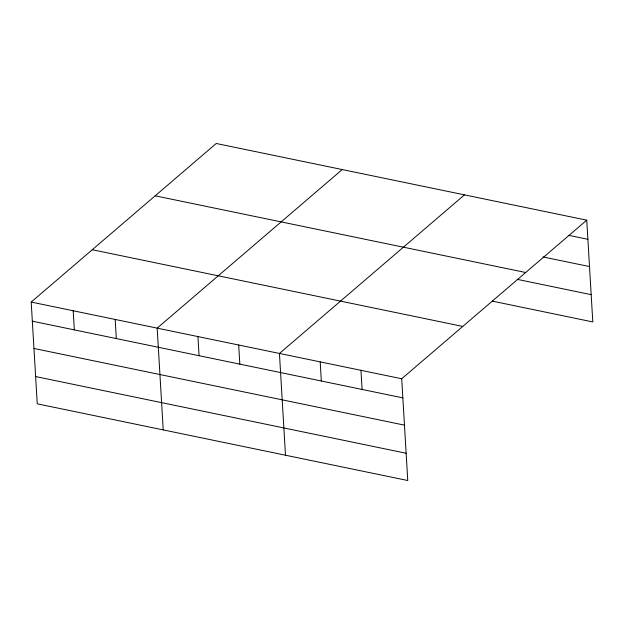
<?xml version="1.0" encoding="UTF-8"?>
<svg xmlns="http://www.w3.org/2000/svg" width="624" height="624" viewBox="0 0 624 624"><rect width="100%" height="100%" fill="white"/><g stroke="black" fill="none" stroke-linecap="round" stroke-linejoin="round"><path stroke-width="0.94" d="M586.755 220.171L401.716 378.752L407.761 480.519L37.245 403.829L31.2 302.071L216.239 143.481L586.755 220.171L592.8 321.929L492.328 301.135M342.217 169.556L157.178 328.138L163.223 429.905M464.482 194.867L279.443 353.449L285.488 455.208M568.932 235.373L587.894 239.296M543.067 256.955L589.508 266.565M155.181 195.819L525.689 272.501M517.249 279.357L591.178 294.661M92.266 249.733L462.774 326.422M31.2 302.071L401.716 378.752M32.339 321.188L402.847 397.878M33.953 348.465L404.469 425.147M35.623 376.561L406.138 453.25M360.953 370.321L362.092 389.446M320.198 361.881L321.337 381.007M238.688 345.01L239.827 364.135M197.933 336.578L199.064 355.703M115.183 319.449L116.321 338.575M73.195 310.76L74.326 329.885"/></g></svg>
